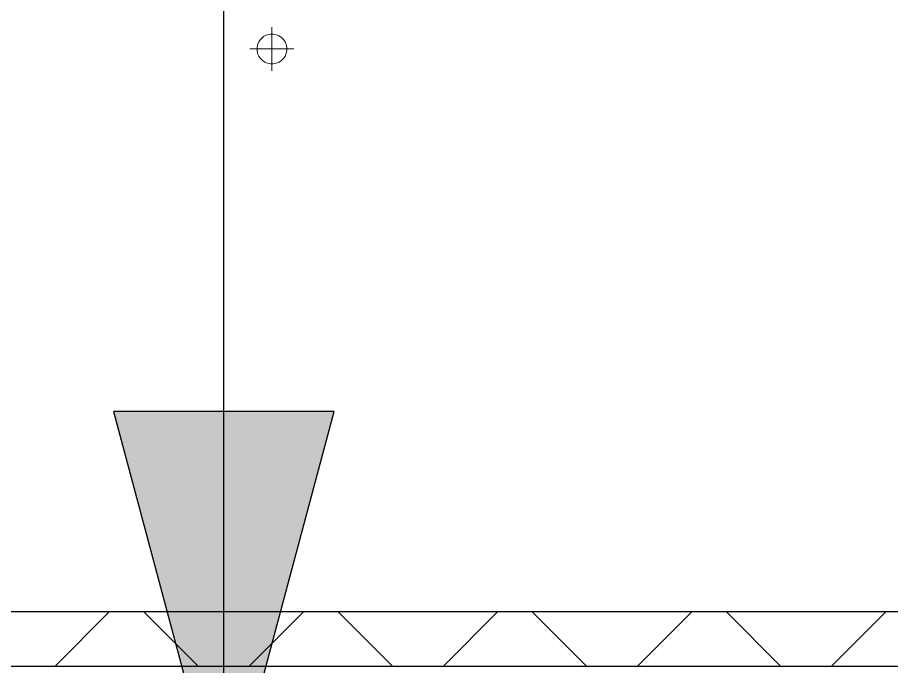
# Model space of a CAD drawing. Header units: millimetres. Extents: x 813027 to 1148939, y -931049 to -10.
# Drawn here: x 1013588 to 1016771, y -107740 to -105375 of the extents above; entities that cross this region are included whole.
import ezdxf

# ---------------------------------------------------------------- set-up
doc = ezdxf.new("R2010")
doc.units = ezdxf.units.MM
for name, color, linetype, lineweight in [('A-ANNO-NOTE', 3, 'Continuous', 25), ('A-WALL-PATT', 1, 'Continuous', 25), ('P-PIPE', 2, 'Continuous', 9), ('P-PIPE-CNTR', 2, 'Continuous', 9), ('WALL-A', 3, 'Continuous', 25)]:
    doc.layers.add(name, color=color, linetype=linetype, lineweight=lineweight)

msp = doc.modelspace()

# ---------------------------------------------------------------- hatches: boundary and pattern name
at = {"layer": 'A-ANNO-NOTE'}
msp.add_hatch(color=256, dxfattribs=at).paths.add_polyline_path([(1014338.9, -108310.4), (1014740.8, -106810.4), (1013937, -106810.4)])
at = {"layer": 'A-WALL-PATT', "lineweight": 9}
h = msp.add_hatch(dxfattribs=at)
h.set_pattern_fill('FP_2', color=256, style=0, pattern_type=2)
h.set_pattern_definition([(45, (-6.33, 1.8), (-353.5534, 353.5534), []), (135, (-6.33, 1.8), (-353.5534, -353.5534), [])])
h.paths.add_polyline_path([(1019490, -107740), (1019690, -107740), (1019690, -107540), (1005330, -107540), (1005330, -107740), (1018920.8, -107740)])

# ---------------------------------------------------------------- linework, layer by layer
at = {"layer": 'A-ANNO-NOTE'}
for p, q in [((1014338.9, -108310.4), (1014338.9, -98575.5)), ((1014740.8, -106810.4), (1013937, -106810.4)), ((1013937, -106810.4), (1014338.9, -108310.4)), ((1014338.9, -108310.4), (1014740.8, -106810.4))]:
    msp.add_line(p, q, dxfattribs=at)
at = {"layer": 'P-PIPE'}
for start, end in [(16.9575, 106.9575), (106.9575, 196.9575), (286.9575, 16.9575), (196.9575, 286.9575)]:
    msp.add_arc((1014514.3, -105489.7), 54.4, start, end, dxfattribs=at)
at = {"layer": 'P-PIPE-CNTR'}
for p, q in [((1014514.3, -105569.7), (1014514.3, -105409.7)), ((1014434.3, -105489.7), (1014594.3, -105489.7))]:
    msp.add_line(p, q, dxfattribs=at)
at = {"layer": 'WALL-A'}
for p, q in [((1005330, -107540), (1019490, -107540)), ((1017840, -107740), (1005350, -107740))]:
    msp.add_line(p, q, dxfattribs=at)

doc.saveas('drawing.dxf')
